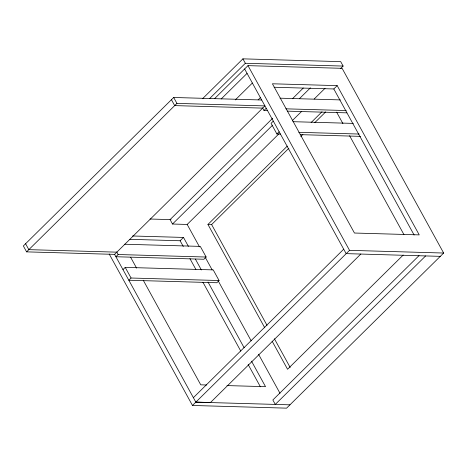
<?xml version="1.0" encoding="UTF-8"?>
<svg xmlns="http://www.w3.org/2000/svg" width="467" height="467" viewBox="0 0 467 467"><rect width="100%" height="100%" fill="white"/><g stroke="black" fill="none" stroke-linecap="round" stroke-linejoin="round"><path stroke-width="0.7" d="M261.683 99.991L173.683 97.48L23.35 245.951L26.601 251.865L114.602 254.375L264.935 105.904L176.929 103.388L26.601 251.865M202.52 98.735L242.91 58.848L340.688 61.638L343.128 66.069L340.536 68.626M209.619 98.566L245.344 63.279L343.128 66.069M214.557 98.654L247.989 65.637L342.107 68.322L443.65 253.032L286.586 408.152L192.474 405.467L109.196 253.99M221.142 98.992L247.061 73.395M235.292 99.92L252.396 83.027M258.14 99.845L260.382 97.626M206.151 257.037L118.145 254.521L115.904 256.739L203.904 259.249L206.151 257.037L200.302 246.395L124.66 244.235M262.612 107.976L263.989 110.481L266.231 108.268M272.716 118.221L170.076 219.595L172.51 224.026L187.179 224.446L278.933 133.825M292.412 98.77L303.299 88.018M122.967 269.593L125.214 267.381L213.215 269.891L219.064 280.533L216.822 282.745L128.816 280.235L131.064 278.017L219.064 280.533M273.3 121.122L271.058 123.335L276.908 133.976L280.544 134.082M172.51 224.026L272.559 125.214M299.516 98.595L310.403 87.843M276.908 133.976L279.149 131.758M292.412 120.515L301.74 111.298M314.18 99.01L325.067 88.263M129.902 239.326L180.122 240.756L183.49 237.434L188.399 246.36M274.135 87.253L333.817 88.958L337.186 85.636L419.232 234.883L354.453 233.033L272.407 83.786L337.186 85.636M264.766 327.799L207.949 224.452L287.287 146.095M311.133 122.541L322.026 111.788M207.949 224.452L211.621 224.557L288.875 148.249M300.801 136.475L302.879 134.426M314.805 122.646L325.692 111.893M193.379 397.668L343.706 249.191M192.474 405.467L349.538 250.347L443.65 253.032M360.816 254.042L210.483 402.519L195.813 402.099L114.526 254.235M403.19 255.064L287.561 369.263L272.133 341.196M419.033 255.601L272.851 399.98L275.285 404.41L425.618 255.939M280.019 98.187L340.385 99.909M262.688 108.116L174.687 105.606L171.436 99.693M285.868 108.829L346.234 110.551M263.989 110.481L267.626 110.586M287.263 111.146L346.899 112.851M292.937 121.683L353.303 123.405M298.787 132.319L359.152 134.047M300.182 134.642L360.547 136.364M150.035 219.023L171.033 219.624M132.54 235.981L183.49 237.434M440.282 256.354L346.146 253.628L244.626 68.958M116.843 252.157L28.843 249.647L25.592 243.739M206.583 384.995L200.757 384.831L143.252 280.229M226.962 385.579L265.536 386.676L251.515 361.166M195.836 402.145L289.954 404.831M333.817 88.958L414.118 235.018M336.619 112.138L342.93 123.621M349.596 135.739L403.955 234.621M247.989 65.637L349.538 250.347M242.91 58.848L245.344 63.279M173.683 97.48L176.929 103.388M211.621 224.557L267.031 325.347M274.398 338.744L290.176 367.453M187.203 224.487L199.502 246.862M205.124 257.095L212.152 269.879M218.13 280.749L251.164 340.84M258.543 354.266L279.984 393.261M195.41 259.115L201.37 269.961M208.031 282.08L244.148 347.775M180.122 240.756L183.28 246.494M189.941 258.613L195.901 269.459M202.912 282.214L240.785 351.096M248.146 364.488L260.417 386.816M130.632 257.27L136.592 268.111M116.768 252.022L118.145 254.521M125.214 267.381L131.064 278.017"/></g></svg>
